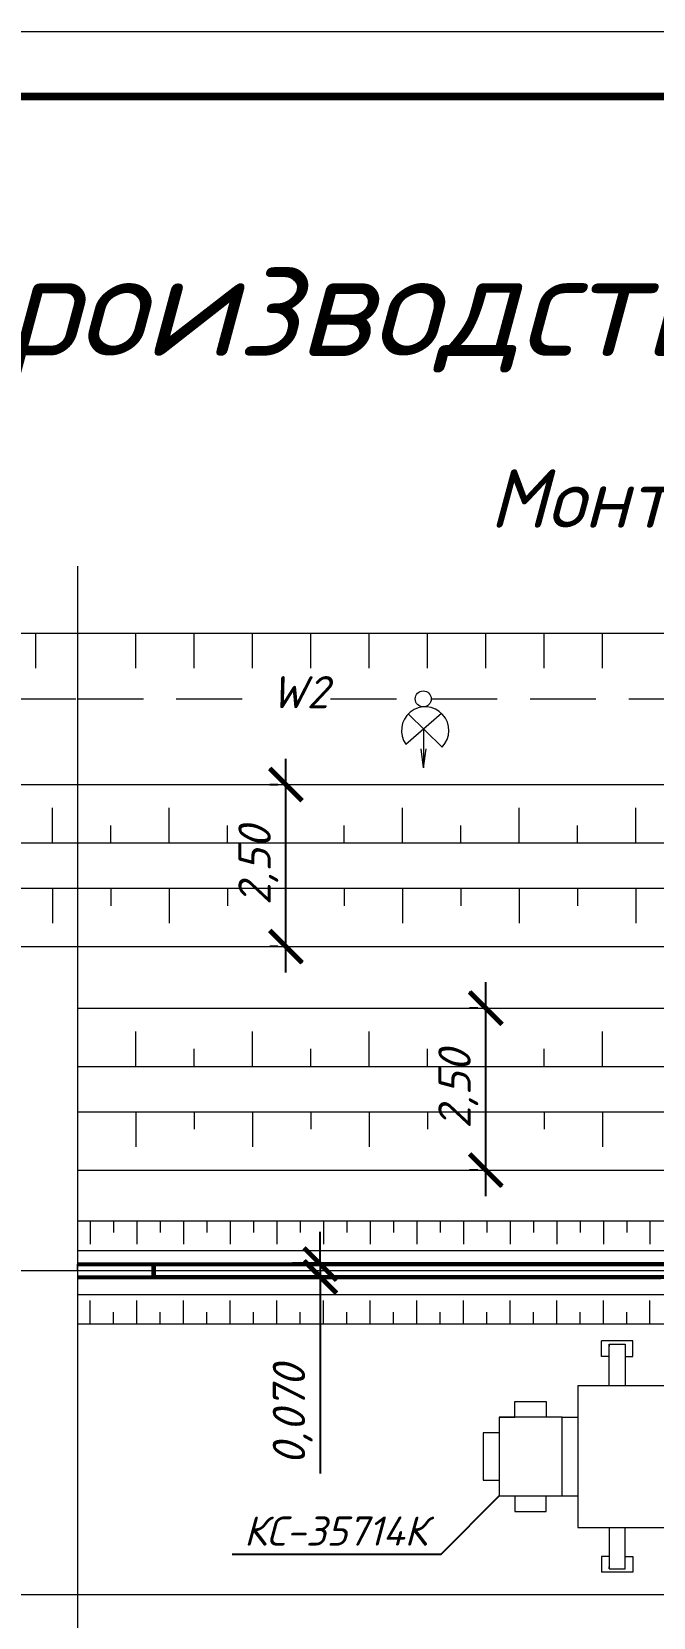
# Model space of a CAD drawing. Header units: millimetres. Extents: x 27137 to 30937, y -4667 to -569.
# Drawn here: x 29688.6 to 29736.6, y -2856.5 to -2734.1 of the extents above; entities that cross this region are included whole.
import ezdxf

# ---------------------------------------------------------------- set-up
doc = ezdxf.new("R2010")
doc.units = ezdxf.units.MM
doc.header["$LTSCALE"] = 0.4
doc.linetypes.add('осевая', pattern=[50.8, 31.75, -6.35, 6.35, -6.35])
doc.linetypes.add('штриховаяX2', pattern=[38.1, 25.4, -12.7])
doc.layers.add('здания', color=7, linetype='Continuous', lineweight=40)
doc.styles.add('Isocpeur', font='isocpeui.ttf', dxfattribs={"height": 2.5})
doc.styles.get("Standard").update_dxf_attribs({"font": 'isocpeui.ttf', "height": 2.5})
doc.dimstyles.new('06', dxfattribs={"dimtxt": 2.5, "dimasz": 2.5, "dimexe": 1.25, "dimexo": 0.625, "dimtad": 1, "dimdec": 0, "dimlfac": 200, "dimtxsty": 'Standard', "dimblk": 'OBLIQUE', "dimcen": 2.5, "dimdle": 2, "dimadec": 0, "dimazin": 0, "dimtfac": 1, "dimtdec": 0, "dimtmove": 0, "dimatfit": 3, "dimldrblk": 'OBLIQUE', "dimfxl": 1, "dimarcsym": 0})

# ---------------------------------------------------------------- blocks, each defined once
blk = doc.blocks.new('_Oblique')
at = {"color": 0, "linetype": 'ByBlock', "lineweight": -2}
blk.add_line((-0.5, -0.5), (0.5, 0.5), dxfattribs=at)
blk = doc.blocks.new('*D518')
at = {"color": 0, "lineweight": -2, "transparency": 16777216}
for p, q in [((29710.88, -2829.23), (29710.88, -2826.73)), ((29713.85, -2829.23), (29709.63, -2829.23)), ((29710.88, -2829.23), (29710.88, -2830.23)), ((29713.85, -2830.23), (29709.63, -2830.23)), ((29710.88, -2830.23), (29710.88, -2845.4))]:
    blk.add_line(p, q, dxfattribs=at)
at = {"layer": 'Defpoints', "color": 0, "transparency": 16777216}
for p in [(29714.47, -2829.23), (29710.88, -2830.23), (29714.47, -2830.23)]:
    blk.add_point(p, dxfattribs=at)
at = {"color": 0, "lineweight": -2, "transparency": 16777216, "xscale": 2.5, "yscale": 2.5, "zscale": 2.5}
for p, rotation in [((29710.88, -2829.23), 270), ((29710.88, -2830.23), 90)]:
    blk.add_blockref('_Oblique', p, dxfattribs=dict(at, rotation=rotation))
at = {"color": 0, "lineweight": 15, "transparency": 16777216, "insert": (29708.75, -2840.86), "char_height": 2.5, "attachment_point": 5, "rotation": 90, "style": 'Isocpeur'}
blk.add_mtext('0,070', dxfattribs=at)
blk = doc.blocks.new('*D519')
at = {"color": 0, "lineweight": -2, "transparency": 16777216}
for p, q in [((29708.23, -2806.73), (29708.23, -2790.23)), ((29707.6, -2792.23), (29706.98, -2792.23)), ((29707.6, -2804.73), (29706.98, -2804.73))]:
    blk.add_line(p, q, dxfattribs=at)
at = {"layer": 'Defpoints', "color": 0, "transparency": 16777216}
for p in [(29708.23, -2792.23), (29708.23, -2792.23), (29708.23, -2804.73)]:
    blk.add_point(p, dxfattribs=at)
at = {"color": 0, "lineweight": -2, "transparency": 16777216, "xscale": 2.5, "yscale": 2.5, "zscale": 2.5}
for p, rotation in [((29708.23, -2792.23), 90), ((29708.23, -2804.73), 270)]:
    blk.add_blockref('_Oblique', p, dxfattribs=dict(at, rotation=rotation))
at = {"color": 0, "lineweight": 15, "transparency": 16777216, "insert": (29706.1, -2798.48), "char_height": 2.5, "attachment_point": 5, "rotation": 90, "style": 'Isocpeur'}
blk.add_mtext('2,50', dxfattribs=at)
blk = doc.blocks.new('*D526')
at = {"color": 0, "lineweight": -2, "transparency": 16777216}
for p, q in [((29723.65, -2823.98), (29723.65, -2807.48)), ((29723.03, -2809.48), (29722.4, -2809.48)), ((29723.03, -2821.98), (29722.4, -2821.98))]:
    blk.add_line(p, q, dxfattribs=at)
at = {"layer": 'Defpoints', "color": 0, "transparency": 16777216}
for p in [(29723.65, -2809.48), (29723.65, -2809.48), (29723.65, -2821.98)]:
    blk.add_point(p, dxfattribs=at)
at = {"color": 0, "lineweight": -2, "transparency": 16777216, "xscale": 2.5, "yscale": 2.5, "zscale": 2.5}
for p, rotation in [((29723.65, -2809.48), 90), ((29723.65, -2821.98), 270)]:
    blk.add_blockref('_Oblique', p, dxfattribs=dict(at, rotation=rotation))
at = {"color": 0, "lineweight": 15, "transparency": 16777216, "insert": (29721.53, -2815.73), "char_height": 2.5, "attachment_point": 5, "rotation": 90, "style": 'Isocpeur'}
blk.add_mtext('2,50', dxfattribs=at)
blk = doc.blocks.new('_ArchTick')
at = {"color": 0, "linetype": 'ByBlock', "const_width": 0.15}
blk.add_lwpolyline([(-0.5, -0.5), (0.5, 0.5)], dxfattribs=at)

msp = doc.modelspace()

# ---------------------------------------------------------------- linework, layer by layer
at = {"lineweight": 15, "ltscale": 0.5}
for p, q in [((29692.1511, -2775.3688), (29692.1511, -2866.6738)), ((29717.4884, -2789.1148), (29720.2225, -2786.716)), ((29720.2798, -2789.3223), (29717.6625, -2786.7724)), ((29718.8451, -2787.9245), (29718.8451, -2790.9355)), ((29718.8451, -2790.9355), (29718.6509, -2789.4656)), ((29718.8451, -2790.9355), (29719.0365, -2789.4692)), ((29456.1306, -2792.2279), (29825.864, -2792.2279)), ((29429.2253, -2796.7279), (29825.864, -2796.7279)), ((29429.2253, -2800.2279), (29825.864, -2800.2279)), ((29575.0798, -2804.7279), (29825.864, -2804.7279)), ((29692.1511, -2809.4779), (29704.6941, -2809.4779)), ((29692.1511, -2809.4779), (29723.5564, -2809.4779)), ((29723.5564, -2809.4779), (29825.864, -2809.4779)), ((29692.1511, -2813.9779), (29825.864, -2813.9779)), ((29692.1511, -2817.4779), (29825.864, -2817.4779)), ((29692.1511, -2821.9779), (29825.864, -2821.9779)), ((29692.1511, -2821.9779), (29699.7358, -2821.9779)), ((29692.1511, -2821.9779), (29746.1511, -2821.9779)), ((29692.1511, -2825.9003), (29825.864, -2825.9003)), ((29692.1511, -2828.1703), (29825.864, -2828.1703)), ((29692.1511, -2829.7279), (29692.1511, -2829.2279)), ((29692.1511, -2829.2279), (29709.2992, -2829.2279)), ((29692.1511, -2829.5279), (29692.1511, -2829.3279)), ((29692.1511, -2829.7279), (29692.1511, -2829.5279)), ((29692.1511, -2829.7279), (29692.1511, -2830.2279)), ((29692.1511, -2831.5703), (29825.864, -2831.5703)), ((29692.1511, -2833.8403), (29825.864, -2833.8403)), ((29424.7253, -2854.7279), (29959.5769, -2854.7279))]:
    msp.add_line(p, q, dxfattribs=at)
at = {"lineweight": 15}
for p, q in [((29424.7253, -2780.5321), (29959.5769, -2780.5321)), ((29688.9382, -2783.2321), (29688.9382, -2780.5321)), ((29696.6511, -2783.2321), (29696.6511, -2780.5321)), ((29701.1511, -2783.2321), (29701.1511, -2780.5321)), ((29705.6511, -2783.2321), (29705.6511, -2780.5321)), ((29710.1511, -2783.2321), (29710.1511, -2780.5321)), ((29714.6511, -2783.2321), (29714.6511, -2780.5321)), ((29719.1511, -2783.2321), (29719.1511, -2780.5321)), ((29723.6511, -2783.2321), (29723.6511, -2780.5321)), ((29728.1511, -2783.2321), (29728.1511, -2780.5321)), ((29728.1511, -2783.2321), (29728.1511, -2780.5321)), ((29728.1511, -2783.2321), (29728.1511, -2780.5321)), ((29732.6511, -2783.2321), (29732.6511, -2780.5321)), ((29732.6511, -2783.2321), (29732.6511, -2780.5321)), ((29690.2253, -2796.7279), (29690.2253, -2794.0279)), ((29690.2253, -2796.7279), (29690.2253, -2794.0279)), ((29690.2253, -2796.7279), (29690.2253, -2794.0279)), ((29690.2253, -2796.7279), (29690.2253, -2794.0279)), ((29699.2253, -2796.7279), (29699.2253, -2794.0279)), ((29699.2253, -2796.7279), (29699.2253, -2794.0279)), ((29699.2253, -2796.7279), (29699.2253, -2794.0279)), ((29699.2253, -2796.7279), (29699.2253, -2794.0279)), ((29708.2253, -2796.7279), (29708.2253, -2794.0279)), ((29708.2253, -2796.7279), (29708.2253, -2794.0279)), ((29708.2253, -2796.7279), (29708.2253, -2794.0279)), ((29708.2253, -2796.7279), (29708.2253, -2794.0279)), ((29708.2253, -2796.7279), (29708.2253, -2794.0279)), ((29708.2253, -2796.7279), (29708.2253, -2794.0279)), ((29717.2253, -2796.7279), (29717.2253, -2794.0279)), ((29717.2253, -2796.7279), (29717.2253, -2794.0279)), ((29717.2253, -2796.7279), (29717.2253, -2794.0279)), ((29717.2253, -2796.7279), (29717.2253, -2794.0279)), ((29726.2253, -2796.7279), (29726.2253, -2794.0279)), ((29726.2253, -2796.7279), (29726.2253, -2794.0279)), ((29726.2253, -2796.7279), (29726.2253, -2794.0279)), ((29726.2253, -2796.7279), (29726.2253, -2794.0279)), ((29726.2253, -2796.7279), (29726.2253, -2794.0279)), ((29726.2253, -2796.7279), (29726.2253, -2794.0279)), ((29735.2253, -2796.7279), (29735.2253, -2794.0279)), ((29735.2253, -2796.7279), (29735.2253, -2794.0279)), ((29735.2253, -2796.7279), (29735.2253, -2794.0279)), ((29735.2253, -2796.7279), (29735.2253, -2794.0279)), ((29694.7253, -2796.7279), (29694.7253, -2795.3779)), ((29703.7253, -2796.7279), (29703.7253, -2795.3779)), ((29712.7253, -2796.7279), (29712.7253, -2795.3779)), ((29712.7253, -2796.7279), (29712.7253, -2795.3779)), ((29721.7253, -2796.7279), (29721.7253, -2795.3779)), ((29730.7253, -2796.7279), (29730.7253, -2795.3779)), ((29730.7253, -2796.7279), (29730.7253, -2795.3779)), ((29690.2253, -2800.2279), (29690.2253, -2802.9279)), ((29690.2253, -2800.2279), (29690.2253, -2802.9279)), ((29690.2253, -2800.2279), (29690.2253, -2802.9279)), ((29690.2253, -2800.2279), (29690.2253, -2802.9279)), ((29690.2253, -2800.2279), (29690.2253, -2802.9279)), ((29690.2253, -2800.2279), (29690.2253, -2802.9279)), ((29690.2253, -2800.2279), (29690.2253, -2802.9279)), ((29694.7253, -2800.2279), (29694.7253, -2801.5779)), ((29699.2253, -2800.2279), (29699.2253, -2802.9279)), ((29699.2253, -2800.2279), (29699.2253, -2802.9279)), ((29699.2253, -2800.2279), (29699.2253, -2802.9279)), ((29703.7253, -2800.2279), (29703.7253, -2801.5779)), ((29708.2253, -2800.2279), (29708.2253, -2802.9279)), ((29708.2253, -2800.2279), (29708.2253, -2802.9279)), ((29708.2253, -2800.2279), (29708.2253, -2802.9279)), ((29708.2253, -2800.2279), (29708.2253, -2802.9279)), ((29708.2253, -2800.2279), (29708.2253, -2802.9279)), ((29708.2253, -2800.2279), (29708.2253, -2802.9279)), ((29708.2253, -2800.2279), (29708.2253, -2802.9279)), ((29708.2253, -2800.2279), (29708.2253, -2802.9279)), ((29712.7253, -2800.2279), (29712.7253, -2801.5779)), ((29712.7253, -2800.2279), (29712.7253, -2801.5779)), ((29717.2253, -2800.2279), (29717.2253, -2802.9279)), ((29717.2253, -2800.2279), (29717.2253, -2802.9279)), ((29717.2253, -2800.2279), (29717.2253, -2802.9279)), ((29721.7253, -2800.2279), (29721.7253, -2801.5779)), ((29726.2253, -2800.2279), (29726.2253, -2802.9279)), ((29726.2253, -2800.2279), (29726.2253, -2802.9279)), ((29726.2253, -2800.2279), (29726.2253, -2802.9279)), ((29726.2253, -2800.2279), (29726.2253, -2802.9279)), ((29726.2253, -2800.2279), (29726.2253, -2802.9279)), ((29726.2253, -2800.2279), (29726.2253, -2802.9279)), ((29726.2253, -2800.2279), (29726.2253, -2802.9279)), ((29726.2253, -2800.2279), (29726.2253, -2802.9279)), ((29730.7253, -2800.2279), (29730.7253, -2801.5779)), ((29730.7253, -2800.2279), (29730.7253, -2801.5779)), ((29735.2253, -2800.2279), (29735.2253, -2802.9279)), ((29735.2253, -2800.2279), (29735.2253, -2802.9279)), ((29735.2253, -2800.2279), (29735.2253, -2802.9279)), ((29696.6511, -2813.9779), (29696.6511, -2811.2779)), ((29696.6511, -2813.9779), (29696.6511, -2811.2779)), ((29696.6511, -2813.9779), (29696.6511, -2811.2779)), ((29696.6511, -2813.9779), (29696.6511, -2811.2779)), ((29705.6511, -2813.9779), (29705.6511, -2811.2779)), ((29705.6511, -2813.9779), (29705.6511, -2811.2779)), ((29714.6511, -2813.9779), (29714.6511, -2811.2779)), ((29714.6511, -2813.9779), (29714.6511, -2811.2779)), ((29714.6511, -2813.9779), (29714.6511, -2811.2779)), ((29723.6511, -2813.9779), (29723.6511, -2811.2779)), ((29723.6511, -2813.9779), (29723.6511, -2811.2779)), ((29723.6511, -2813.9779), (29723.6511, -2811.2779)), ((29723.6511, -2813.9779), (29723.6511, -2811.2779)), ((29723.6511, -2813.9779), (29723.6511, -2811.2779)), ((29732.6511, -2813.9779), (29732.6511, -2811.2779)), ((29732.6511, -2813.9779), (29732.6511, -2811.2779)), ((29701.1511, -2813.9779), (29701.1511, -2812.6279)), ((29710.1511, -2813.9779), (29710.1511, -2812.6279)), ((29719.1511, -2813.9779), (29719.1511, -2812.6279)), ((29728.1511, -2813.9779), (29728.1511, -2812.6279)), ((29696.6511, -2817.4779), (29696.6511, -2819.3779)), ((29696.6511, -2817.4779), (29696.6511, -2820.1779)), ((29696.6511, -2817.4779), (29696.6511, -2820.1779)), ((29696.6511, -2817.4779), (29696.6511, -2820.1779)), ((29696.6511, -2817.4779), (29696.6511, -2820.1779)), ((29701.1511, -2817.4779), (29701.1511, -2818.8279)), ((29705.6511, -2817.4779), (29705.6511, -2820.1779)), ((29705.6511, -2817.4779), (29705.6511, -2820.1779)), ((29710.1511, -2817.4779), (29710.1511, -2818.8279)), ((29714.6511, -2817.4779), (29714.6511, -2820.1779)), ((29714.6511, -2817.4779), (29714.6511, -2820.1779)), ((29714.6511, -2817.4779), (29714.6511, -2820.1779)), ((29719.1511, -2817.4779), (29719.1511, -2818.8279)), ((29723.6511, -2817.4779), (29723.6511, -2820.1779)), ((29723.6511, -2817.4779), (29723.6511, -2820.1779)), ((29723.6511, -2817.4779), (29723.6511, -2820.1779)), ((29723.6511, -2817.4779), (29723.6511, -2820.1779)), ((29723.6511, -2817.4779), (29723.6511, -2820.1779)), ((29728.1511, -2817.4779), (29728.1511, -2818.8279)), ((29732.6511, -2817.4779), (29732.6511, -2820.1779)), ((29732.6511, -2817.4779), (29732.6511, -2820.1779)), ((29693.1208, -2825.9003), (29693.1208, -2827.7003)), ((29694.9208, -2825.9003), (29694.9208, -2826.8003)), ((29696.7208, -2825.9003), (29696.7208, -2827.7003)), ((29698.5208, -2825.9003), (29698.5208, -2826.8003)), ((29698.5208, -2825.9003), (29698.5208, -2826.8003)), ((29700.3208, -2825.9003), (29700.3208, -2827.7003)), ((29700.3208, -2825.9003), (29700.3208, -2827.7003)), ((29700.3208, -2825.9003), (29700.3208, -2827.7003)), ((29702.1208, -2825.9003), (29702.1208, -2826.8003)), ((29702.1208, -2825.9003), (29702.1208, -2826.8003)), ((29703.9208, -2825.9003), (29703.9208, -2827.7003)), ((29703.9208, -2825.9003), (29703.9208, -2827.7003)), ((29703.9208, -2825.9003), (29703.9208, -2827.7003)), ((29705.7208, -2825.9003), (29705.7208, -2826.8003)), ((29705.7208, -2825.9003), (29705.7208, -2826.8003)), ((29707.5208, -2825.9003), (29707.5208, -2827.7003)), ((29707.5208, -2825.9003), (29707.5208, -2827.7003)), ((29707.5208, -2825.9003), (29707.5208, -2827.7003)), ((29709.3208, -2825.9003), (29709.3208, -2826.8003)), ((29709.3208, -2825.9003), (29709.3208, -2826.8003)), ((29711.1208, -2825.9003), (29711.1208, -2827.7003)), ((29711.1208, -2825.9003), (29711.1208, -2827.7003)), ((29711.1208, -2825.9003), (29711.1208, -2827.7003)), ((29712.9208, -2825.9003), (29712.9208, -2826.8003)), ((29712.9208, -2825.9003), (29712.9208, -2826.8003)), ((29714.7208, -2825.9003), (29714.7208, -2827.7003)), ((29714.7208, -2825.9003), (29714.7208, -2827.7003)), ((29714.7208, -2825.9003), (29714.7208, -2827.7003)), ((29716.5208, -2825.9003), (29716.5208, -2826.8003)), ((29716.5208, -2825.9003), (29716.5208, -2826.8003)), ((29718.3208, -2825.9003), (29718.3208, -2827.7003)), ((29718.3208, -2825.9003), (29718.3208, -2827.7003)), ((29718.3208, -2825.9003), (29718.3208, -2827.7003)), ((29720.1208, -2825.9003), (29720.1208, -2826.8003)), ((29720.1208, -2825.9003), (29720.1208, -2826.8003)), ((29721.9208, -2825.9003), (29721.9208, -2827.7003)), ((29721.9208, -2825.9003), (29721.9208, -2827.7003)), ((29721.9208, -2825.9003), (29721.9208, -2827.7003)), ((29723.7208, -2825.9003), (29723.7208, -2826.8003)), ((29723.7208, -2825.9003), (29723.7208, -2826.8003)), ((29725.5208, -2825.9003), (29725.5208, -2827.7003)), ((29725.5208, -2825.9003), (29725.5208, -2827.7003)), ((29725.5208, -2825.9003), (29725.5208, -2827.7003)), ((29727.3208, -2825.9003), (29727.3208, -2826.8003)), ((29727.3208, -2825.9003), (29727.3208, -2826.8003)), ((29729.1208, -2825.9003), (29729.1208, -2827.7003)), ((29729.1208, -2825.9003), (29729.1208, -2827.7003)), ((29729.1208, -2825.9003), (29729.1208, -2827.7003)), ((29730.9208, -2825.9003), (29730.9208, -2826.8003)), ((29730.9208, -2825.9003), (29730.9208, -2826.8003)), ((29732.7208, -2825.9003), (29732.7208, -2827.7003)), ((29732.7208, -2825.9003), (29732.7208, -2827.7003)), ((29732.7208, -2825.9003), (29732.7208, -2827.7003)), ((29732.7208, -2825.9003), (29732.7208, -2827.7003)), ((29732.7208, -2825.9003), (29732.7208, -2827.7003)), ((29732.7208, -2825.9003), (29732.7208, -2827.7003)), ((29732.7208, -2825.9003), (29732.7208, -2827.7003)), ((29732.7208, -2825.9003), (29732.7208, -2827.7003)), ((29732.7208, -2825.9003), (29732.7208, -2827.7003)), ((29732.7208, -2825.9003), (29732.7208, -2827.7003)), ((29732.7208, -2825.9003), (29732.7208, -2827.7003)), ((29732.7208, -2825.9003), (29732.7208, -2827.7003)), ((29734.5208, -2825.9003), (29734.5208, -2826.8003)), ((29734.5208, -2825.9003), (29734.5208, -2826.8003)), ((29736.3208, -2825.9003), (29736.3208, -2827.7003)), ((29736.3208, -2825.9003), (29736.3208, -2827.7003)), ((29736.3208, -2825.9003), (29736.3208, -2827.7003)), ((29736.3208, -2825.9003), (29736.3208, -2827.7003)), ((29736.3208, -2825.9003), (29736.3208, -2827.7003)), ((29736.3208, -2825.9003), (29736.3208, -2827.7003)), ((29736.3208, -2825.9003), (29736.3208, -2827.7003)), ((29736.3208, -2825.9003), (29736.3208, -2827.7003)), ((29736.3208, -2825.9003), (29736.3208, -2827.7003)), ((29693.1208, -2833.8403), (29693.1208, -2832.0403)), ((29694.9208, -2833.8403), (29694.9208, -2832.9403)), ((29696.7208, -2833.8403), (29696.7208, -2832.0403)), ((29698.5208, -2833.8403), (29698.5208, -2832.9403)), ((29698.5208, -2833.8403), (29698.5208, -2832.9403)), ((29700.3208, -2833.8403), (29700.3208, -2832.0403)), ((29700.3208, -2833.8403), (29700.3208, -2832.0403)), ((29700.3208, -2833.8403), (29700.3208, -2832.0403)), ((29702.1208, -2833.8403), (29702.1208, -2832.9403)), ((29702.1208, -2833.8403), (29702.1208, -2832.9403)), ((29703.9208, -2833.8403), (29703.9208, -2832.0403)), ((29703.9208, -2833.8403), (29703.9208, -2832.0403)), ((29703.9208, -2833.8403), (29703.9208, -2832.0403)), ((29705.7208, -2833.8403), (29705.7208, -2832.9403)), ((29705.7208, -2833.8403), (29705.7208, -2832.9403)), ((29707.5208, -2833.8403), (29707.5208, -2832.0403)), ((29707.5208, -2833.8403), (29707.5208, -2832.0403)), ((29707.5208, -2833.8403), (29707.5208, -2832.0403)), ((29709.3208, -2833.8403), (29709.3208, -2832.9403)), ((29709.3208, -2833.8403), (29709.3208, -2832.9403)), ((29711.1208, -2833.8403), (29711.1208, -2832.0403)), ((29711.1208, -2833.8403), (29711.1208, -2832.0403)), ((29711.1208, -2833.8403), (29711.1208, -2832.0403)), ((29712.9208, -2833.8403), (29712.9208, -2832.9403)), ((29712.9208, -2833.8403), (29712.9208, -2832.9403)), ((29714.7208, -2833.8403), (29714.7208, -2832.0403)), ((29714.7208, -2833.8403), (29714.7208, -2832.0403)), ((29714.7208, -2833.8403), (29714.7208, -2832.0403)), ((29716.5208, -2833.8403), (29716.5208, -2832.9403)), ((29716.5208, -2833.8403), (29716.5208, -2832.9403)), ((29718.3208, -2833.8403), (29718.3208, -2832.0403)), ((29718.3208, -2833.8403), (29718.3208, -2832.0403)), ((29718.3208, -2833.8403), (29718.3208, -2832.0403)), ((29720.1208, -2833.8403), (29720.1208, -2832.9403)), ((29720.1208, -2833.8403), (29720.1208, -2832.9403)), ((29721.9208, -2833.8403), (29721.9208, -2832.0403)), ((29721.9208, -2833.8403), (29721.9208, -2832.0403)), ((29721.9208, -2833.8403), (29721.9208, -2832.0403)), ((29723.7208, -2833.8403), (29723.7208, -2832.9403)), ((29723.7208, -2833.8403), (29723.7208, -2832.9403)), ((29725.5208, -2833.8403), (29725.5208, -2832.0403)), ((29725.5208, -2833.8403), (29725.5208, -2832.0403)), ((29725.5208, -2833.8403), (29725.5208, -2832.0403)), ((29727.3208, -2833.8403), (29727.3208, -2832.9403)), ((29727.3208, -2833.8403), (29727.3208, -2832.9403)), ((29729.1208, -2833.8403), (29729.1208, -2832.0403)), ((29729.1208, -2833.8403), (29729.1208, -2832.0403)), ((29729.1208, -2833.8403), (29729.1208, -2832.0403)), ((29730.9208, -2833.8403), (29730.9208, -2832.9403)), ((29730.9208, -2833.8403), (29730.9208, -2832.9403)), ((29732.7208, -2833.8403), (29732.7208, -2832.0403)), ((29732.7208, -2833.8403), (29732.7208, -2832.0403)), ((29732.7208, -2833.8403), (29732.7208, -2832.0403)), ((29732.7208, -2833.8403), (29732.7208, -2832.0403)), ((29732.7208, -2833.8403), (29732.7208, -2832.0403)), ((29732.7208, -2833.8403), (29732.7208, -2832.0403)), ((29732.7208, -2833.8403), (29732.7208, -2832.0403)), ((29732.7208, -2833.8403), (29732.7208, -2832.0403)), ((29732.7208, -2833.8403), (29732.7208, -2832.0403)), ((29732.7208, -2833.8403), (29732.7208, -2832.0403)), ((29732.7208, -2833.8403), (29732.7208, -2832.0403)), ((29732.7208, -2833.8403), (29732.7208, -2832.0403)), ((29734.5208, -2833.8403), (29734.5208, -2832.9403)), ((29734.5208, -2833.8403), (29734.5208, -2832.9403)), ((29736.3208, -2833.8403), (29736.3208, -2832.0403)), ((29736.3208, -2833.8403), (29736.3208, -2832.0403)), ((29736.3208, -2833.8403), (29736.3208, -2832.0403)), ((29736.3208, -2833.8403), (29736.3208, -2832.0403)), ((29736.3208, -2833.8403), (29736.3208, -2832.0403)), ((29736.3208, -2833.8403), (29736.3208, -2832.0403)), ((29736.3208, -2833.8403), (29736.3208, -2832.0403)), ((29736.3208, -2833.8403), (29736.3208, -2832.0403)), ((29736.3208, -2833.8403), (29736.3208, -2832.0403)), ((29732.5744, -2836.3627), (29732.5744, -2835.1475)), ((29735.0048, -2835.1475), (29732.5744, -2835.1475)), ((29735.0048, -2836.3627), (29735.0048, -2835.1475)), ((29733.182, -2836.3627), (29732.5744, -2836.3627)), ((29733.182, -2838.6144), (29733.182, -2835.4168)), ((29733.182, -2835.4168), (29734.3972, -2835.4168)), ((29733.182, -2835.4168), (29733.182, -2835.5765)), ((29734.3972, -2835.4168), (29734.3972, -2838.6144)), ((29734.3972, -2836.3627), (29735.0048, -2836.3627)), ((29747.7644, -2838.6144), (29730.7516, -2838.6144)), ((29730.7516, -2838.6144), (29730.7516, -2849.5512)), ((29725.8908, -2841.0448), (29725.8908, -2839.8296)), ((29725.8908, -2839.8296), (29728.3212, -2839.8296)), ((29728.3212, -2839.8296), (29728.3212, -2841.0448)), ((29724.6756, -2841.0448), (29724.6756, -2847.1208)), ((29729.5364, -2841.0448), (29724.6756, -2841.0448)), ((29724.6756, -2841.0448), (29724.6756, -2842.26)), ((29724.6756, -2841.0448), (29725.8908, -2841.0448)), ((29724.6756, -2841.0448), (29725.8908, -2841.0448)), ((29729.5364, -2847.1208), (29729.5364, -2841.0448)), ((29729.5364, -2841.0448), (29730.7516, -2841.0448)), ((29724.6756, -2842.26), (29723.4604, -2842.26)), ((29723.4604, -2842.26), (29723.4604, -2845.9056)), ((29723.4604, -2845.9056), (29724.6756, -2845.9056)), ((29724.6756, -2847.1208), (29729.5364, -2847.1208)), ((29724.6756, -2847.1208), (29725.8908, -2847.1208)), ((29725.8908, -2847.1208), (29725.8908, -2848.336)), ((29728.3212, -2848.336), (29728.3212, -2847.1208)), ((29729.5364, -2847.1208), (29730.7516, -2847.1208)), ((29725.8908, -2848.336), (29728.3212, -2848.336)), ((29730.7516, -2849.5512), (29747.7644, -2849.5512)), ((29730.7516, -2849.5512), (29731.9668, -2849.5512)), ((29730.7516, -2849.5512), (29733.182, -2849.5512)), ((29733.182, -2849.5512), (29733.182, -2852.7489)), ((29734.3972, -2852.7489), (29734.3972, -2849.5512)), ((29733.182, -2851.803), (29732.5744, -2851.803)), ((29732.5744, -2851.803), (29732.5744, -2853.0182)), ((29734.3972, -2851.803), (29735.0048, -2851.803)), ((29735.0048, -2851.803), (29735.0048, -2853.0182)), ((29735.0048, -2853.0182), (29732.5744, -2853.0182)), ((29733.182, -2852.7489), (29733.182, -2852.5892)), ((29733.182, -2852.7489), (29734.3972, -2852.7489))]:
    msp.add_line(p, q, dxfattribs=at)
at = {"linetype": 'штриховаяX2', "lineweight": 15, "ltscale": 0.5}
for p, q in [((29686.9359, -2785.5998), (29692.1511, -2785.5998)), ((29692.1511, -2785.5998), (29705.6736, -2785.5998)), ((29711.6757, -2785.5998), (29718.2091, -2785.5998)), ((29719.4423, -2785.5998), (29768.7798, -2785.5998))]:
    msp.add_line(p, q, dxfattribs=at)
at = {"lineweight": 53, "ltscale": 0.5}
for p, q in [((29692.1511, -2829.2279), (29752.1511, -2829.2279)), ((29798.0346, -2829.2279), (29708.7322, -2829.2279)), ((29692.1511, -2830.2279), (29709.3362, -2830.2279)), ((29692.1511, -2830.2279), (29737.1511, -2830.2279)), ((29748.0346, -2830.2279), (29698.0346, -2830.2279)), ((29768.7322, -2830.2279), (29709.3362, -2830.2279))]:
    msp.add_line(p, q, dxfattribs=at)
at = {"lineweight": 60, "ltscale": 0.5}
msp.add_line((29698.0346, -2830.2279), (29698.0346, -2829.2279), dxfattribs=at)
at = {"linetype": 'осевая', "lineweight": 15, "ltscale": 0.5}
for p in [(29424.7253, -2829.7279), (29644.0744, -2829.7279)]:
    msp.add_line(p, (29825.864, -2829.7279), dxfattribs=at)
at = {"ltscale": 0.5}
msp.add_line((29720.1701, -2851.6339), (29724.6756, -2847.1208), dxfattribs=at)
msp.add_line((29720.1701, -2851.6339), (29704.0744, -2851.6339))
at = {"color": 7, "lineweight": 15}
msp.add_lwpolyline([(29377.2396, -3328.1159), (30218.2396, -3328.1159), (30218.2396, -2734.1159), (29377.2396, -2734.1159)], close=True, dxfattribs=at)
at = {"lineweight": 15, "const_width": 0.6}
msp.add_lwpolyline([(29397.2396, -3323.1159), (30213.2396, -3323.1159), (30213.2396, -2739.1159), (29397.2396, -2739.1159)], close=True, dxfattribs=at)
msp.add_lwpolyline([(29397.2396, -2739.1159), (30213.2396, -2739.1159), (30213.2396, -3323.1159), (29397.2396, -3323.1159)], dxfattribs=at)
at = {"lineweight": 15, "ltscale": 0.5}
msp.add_circle((29718.8257, -2785.6091), 0.6167, dxfattribs=at)
msp.add_arc((29718.9712, -2788.0474), 1.8271, 315.74633, 215.748105, dxfattribs=at)

# ---------------------------------------------------------------- block references
at = {"layer": 'здания', "color": 7, "lineweight": 20, "xscale": 2.5, "yscale": 2.5, "zscale": 2.5, "rotation": 270}
for p in [(29708.2253, -2792.2279), (29708.2253, -2804.7279), (29723.6511, -2809.4779), (29723.6511, -2821.9779), (29710.8792, -2829.2279), (29710.8792, -2830.2279)]:
    msp.add_blockref('_ArchTick', p, dxfattribs=at)

# ---------------------------------------------------------------- texts
at = {"lineweight": 15, "insert": (29645.4763, -2751.1469), "char_height": 8, "attachment_point": 1}
msp.add_mtext_dynamic_manual_height_columns('Схемы производства работ', width=157.001744, gutter_width=12.5, heights=[0], dxfattribs=at)
at = {"lineweight": 15, "insert": (29757.4862, -2773.6169), "char_height": 4.5, "attachment_point": 8, "style": 'Isocpeur'}
msp.add_mtext_dynamic_manual_height_columns('Монтаж труб в траншее', width=148.56988, gutter_width=12.5, heights=[0], dxfattribs=at)
at = {"linetype": 'штриховаяX2', "lineweight": 15, "insert": (29707.0577, -2783.8469), "char_height": 2.48181, "attachment_point": 1, "style": 'Isocpeur'}
msp.add_mtext_dynamic_manual_height_columns('W2', width=3.719358, gutter_width=12.5, heights=[0], dxfattribs=at)
at = {"insert": (29704.994, -2848.7101), "char_height": 2.25, "attachment_point": 1, "style": 'Isocpeur'}
msp.add_mtext_dynamic_manual_height_columns('КС-35714К', width=22.99537, gutter_width=12.5, heights=[0], dxfattribs=at)

# ---------------------------------------------------------------- dimensions: what is measured, and where the dimension line sits
at = {"lineweight": 15}
for p1, p2, picture, middle in [((29708.2253, -2804.7279), (29708.2253, -2792.2279), '*D519', (29706.1003, -2798.4779)), ((29723.6511, -2821.9779), (29723.6511, -2809.4779), '*D526', (29721.5261, -2815.7279))]:
    dim = msp.add_aligned_dim(p1=p1, p2=p2, distance=0, text='2,50', dimstyle='06', override={"dimtxsty": 'Isocpeur'}, dxfattribs=at)
    dim.commit()
    dim.dimension.update_dxf_attribs({"geometry": picture, "text_midpoint": middle})
dim = msp.add_linear_dim(base=(29710.8792, -2830.2279), p1=(29714.471, -2829.2279), p2=(29714.471, -2830.2279), angle=90, text='0,070', dimstyle='06', override={"dimtxsty": 'Isocpeur'}, dxfattribs=at)
dim.commit()
dim.dimension.update_dxf_attribs({"geometry": '*D518', "text_midpoint": (29710.8792, -2840.8631), "dimtype": 160})

doc.saveas('drawing.dxf')
